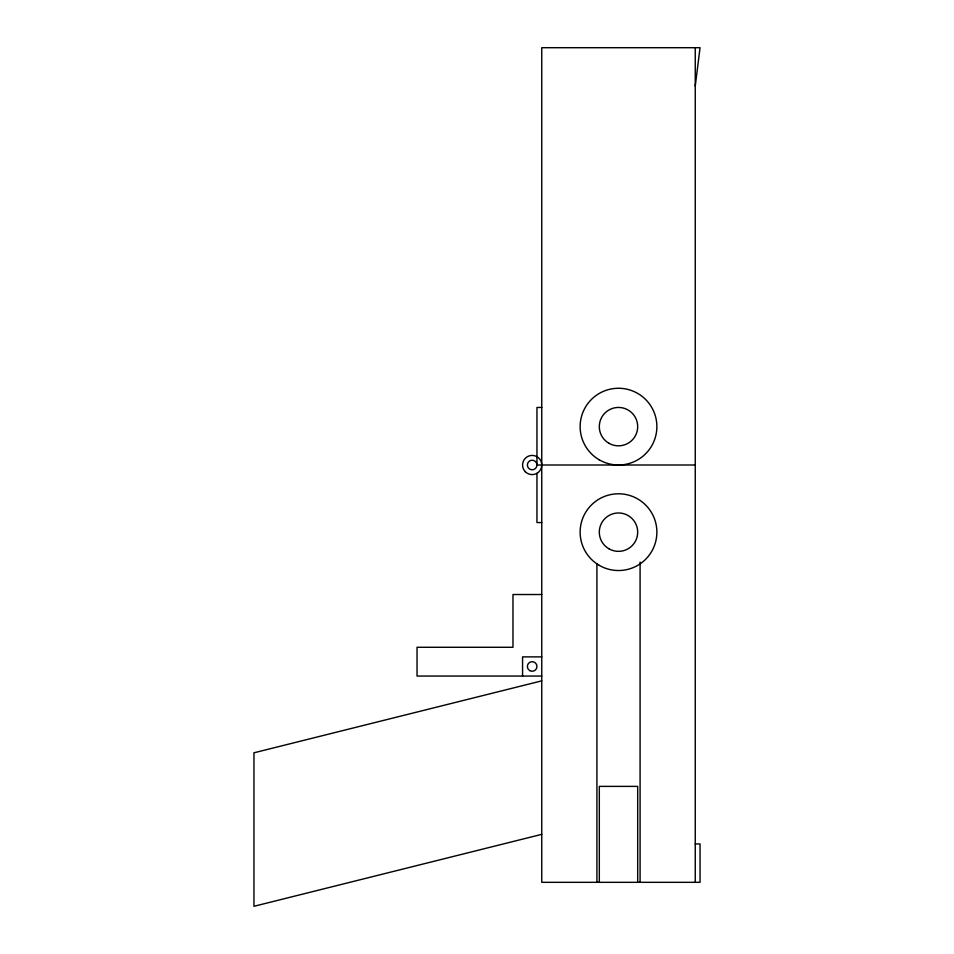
<?xml version="1.0" encoding="UTF-8"?>
<svg xmlns="http://www.w3.org/2000/svg" width="954" height="954" viewBox="0 0 954 954"><rect width="100%" height="100%" fill="white"/><g stroke="black" fill="none" stroke-linecap="round" stroke-linejoin="round"><path stroke-width="1.43" d="M695.251 86.075L700.045 47.7L541.753 47.7L541.753 882.319L700.045 882.319L700.045 843.944L695.251 843.944M541.753 680.858L253.955 752.801L253.955 906.3L541.753 834.345M541.753 407.453L536.959 407.453L536.959 465.003A4.794 4.794 0 0 1 529.768 469.165A4.794 4.794 0 0 1 529.768 460.854A4.794 4.794 0 0 1 536.959 465.003L695.251 465.003M541.753 522.565L536.959 522.565L536.959 473.315M541.753 594.521L512.978 594.521L512.978 647.277L417.041 647.277L417.041 676.064L541.753 676.064M541.753 656.877L522.565 656.877L522.565 676.064M695.251 47.7L695.251 882.319M640.086 562.121L640.086 882.319M637.689 882.319L637.689 786.382L599.315 786.382L599.315 882.319M596.918 563.611L596.918 882.319M525.38 471.789A9.588 9.588 0 0 0 541.431 467.496A9.588 9.588 0 0 0 529.673 455.738A9.588 9.588 0 0 0 525.38 471.789M599.315 459.864A38.375 38.375 0 0 0 656.877 426.641A38.375 38.375 0 0 0 599.315 393.406A38.375 38.375 0 0 0 599.315 459.864M608.902 443.252A19.187 19.187 0 0 0 637.689 426.641A19.187 19.187 0 0 0 608.902 410.017A19.187 19.187 0 0 0 608.902 443.252M608.902 548.777A19.187 19.187 0 0 0 637.689 532.165A19.187 19.187 0 0 0 608.902 515.542A19.187 19.187 0 0 0 608.902 548.777M599.315 565.388A38.375 38.375 0 0 0 656.877 532.165A38.375 38.375 0 0 0 599.315 498.93A38.375 38.375 0 0 0 599.315 565.388M529.768 670.626A4.794 4.794 0 0 0 536.959 666.464A4.794 4.794 0 0 0 529.768 662.314A4.794 4.794 0 0 0 529.768 670.626"/></g></svg>
